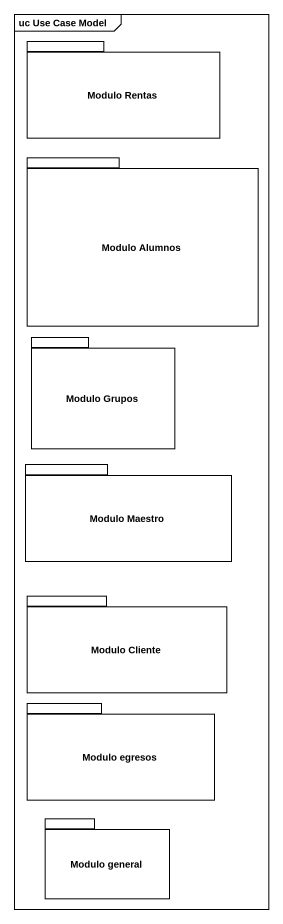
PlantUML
@startuml
mainframe uc Use Case Model
package "Modulo Rentas" as Modulo_Rentas {
}
package "Modulo Alumnos" as Modulo_Alumnos {
}
package "Modulo Grupos" as Modulo_Grupos {
}
package "Modulo Maestro" as Modulo_Maestro {
}
package "Modulo Cliente" as Modulo_Cliente {
}
package "Modulo egresos" as Modulo_egresos {
}
package "Modulo general" as Modulo_general {
}
@enduml
